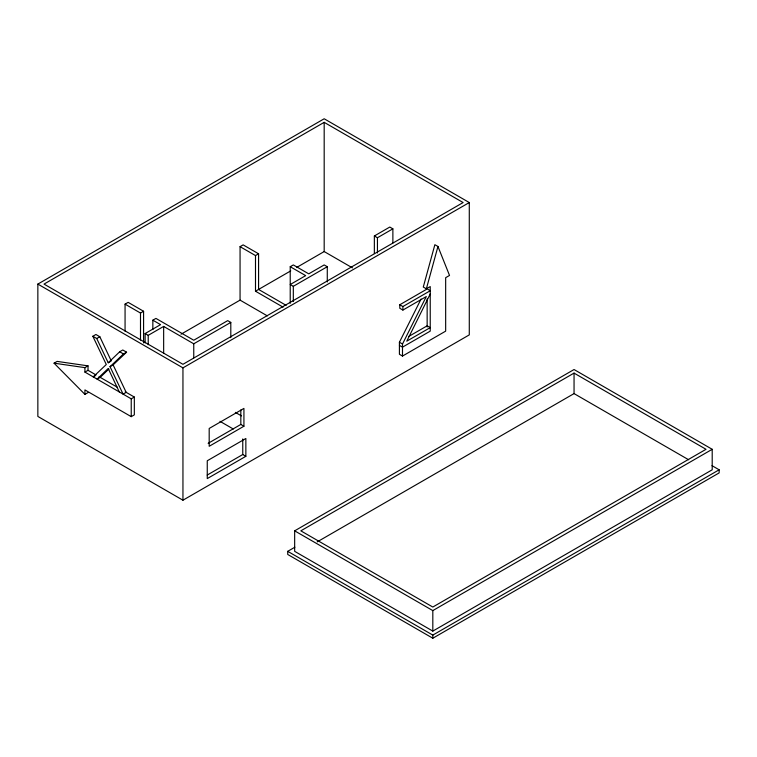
<?xml version="1.0" encoding="UTF-8"?>
<svg xmlns="http://www.w3.org/2000/svg" width="757" height="757" viewBox="0 0 757 757"><rect width="100%" height="100%" fill="white"/><g stroke="black" fill="none" stroke-linecap="round" stroke-linejoin="round"><path stroke-width="1.14" d="M426.371 288.814L437.953 246.479L434.868 244.7L423.286 287.026L426.371 288.814L430.231 286.581L430.231 331.14L402.497 347.16L399.412 345.372M430.279 293.858L406.783 341.161L430.231 327.62L427.147 325.832L408.789 336.43M437.953 246.479L449.526 275.444L445.665 277.677L445.665 331.14L402.497 356.074L399.412 354.285L399.412 342.249L421.091 298.996M402.497 356.074L402.497 344.028L426.295 296.555L402.894 310.067L399.8 308.288L399.8 304.759L427.194 288.947L430.279 290.726L402.894 306.538L399.8 304.759M108.923 368.971L100.208 377.355L97.123 379.134L108.213 368.47L119.294 391.937M111.298 360.994L99.82 336.733L95.921 334.49L92.837 336.269L96.726 338.511L108.213 362.783L119.691 351.768L122.776 349.989L126.57 352.175L113.115 364.893L110.03 366.672L123.088 394.123L126.173 392.344L113.115 364.893M110.03 366.672L123.486 353.964L126.57 352.175M37.85 284.093L324.185 118.773L469.283 202.545L469.283 334.887L182.948 500.207L37.85 416.435L37.85 284.093L182.948 367.864L469.283 202.545M324.185 122.341L44.029 284.093L182.948 364.297L463.114 202.545L324.185 122.341L324.185 251.561L352.45 267.874M125.066 331.216L125.066 304.144L128.151 302.355L143.584 311.269L143.584 342.93M181.055 334.197L240.064 300.132L240.064 246.659L243.148 244.88L258.582 253.794L258.582 289.439L286.165 305.364M125.066 304.144L140.499 313.057L143.584 311.269M88.02 392.59L84.926 394.378L54.059 363.18L57.144 361.401L88.02 365.858L88.02 370.315L96.073 374.961M96.726 338.511L99.82 336.733M240.064 246.659L255.497 255.573L258.582 253.794M152.848 329.56L152.848 320.183L155.933 318.404L193.754 340.234L227.715 320.627L230.8 322.406L230.8 337.65M54.059 363.18L84.926 367.637L88.02 365.858M145.126 342.93L145.126 333.553L160.569 324.639L152.848 320.183M145.126 333.553L148.221 335.332L163.654 326.418L193.754 343.801L230.8 322.406M84.926 367.637L84.926 372.094L88.02 370.315M108.213 362.783L110.522 361.439M95.543 375.548L93.234 376.891L106.292 364.514L92.837 336.269M290.224 303.302L290.224 266.71L293.319 264.931L308.752 273.845L324.185 264.931L327.279 266.71L327.279 281.954M255.497 255.573L255.497 291.218L290.764 270.864M296.839 267.353L324.185 251.561M374.355 253.557L374.355 235.966L389.789 227.053L392.874 228.832L392.874 242.959M290.224 266.71L305.667 275.624L290.224 284.537L293.319 286.316L327.279 266.71M374.355 235.966L377.44 237.745L392.874 228.832M84.926 372.094L131.235 398.825L134.33 397.047L134.33 414.874L131.235 416.653L84.926 389.921L84.926 394.378M208.147 443.328L240.83 424.45L243.924 426.238L243.924 408.411L209.187 428.462L209.187 446.289L243.924 426.238M207.219 475.055L242.76 454.531L245.855 456.31L245.855 438.492L207.257 460.767L207.257 478.594L245.855 456.31M294.662 530.837L574.052 369.53L712.205 449.298L712.205 469.794L432.815 631.101L294.662 551.333L294.662 530.837L432.815 610.596L712.205 449.298M574.052 373.097L300.832 530.837L432.815 607.038L706.026 449.298L574.052 373.097L574.052 393.593L317.211 541.88M711.996 465.659L719.15 469.794L719.15 472.907L432.815 638.227L287.717 554.455L287.717 551.333L294.87 547.207M287.717 551.333L432.815 635.104L719.15 469.794M574.052 393.593L688.633 459.754M399.412 342.249L402.497 344.028M255.497 291.218L283.08 307.143M240.064 300.132L267.316 315.868M235.361 412.376L241.445 415.896M119.691 351.768L123.486 353.964M219.965 421.318L233.27 429.001M99.091 376.702L117.212 387.168M125.265 391.814L134.33 397.047M432.815 610.596L432.815 631.101M432.815 635.104L432.815 638.227M427.147 298.873L427.147 327.015M402.894 306.538L402.894 310.067M377.44 237.745L377.44 252.989M293.319 286.316L293.319 301.56M242.76 438.937L242.76 454.531M240.83 409.972L240.83 424.45M193.754 343.801L193.754 357.872M182.948 367.864L182.948 500.207M163.654 326.418L163.654 353.491M148.221 335.332L148.221 344.709M140.499 313.057L140.499 340.025M131.235 398.825L131.235 416.653"/></g></svg>
